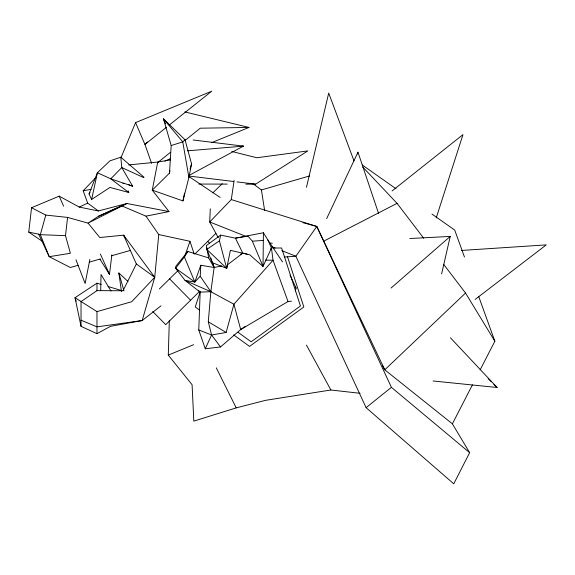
<?xml version="1.0" encoding="UTF-8"?>
<svg xmlns="http://www.w3.org/2000/svg" width="575" height="575" viewBox="0 0 575 575"><rect width="100%" height="100%" fill="white"/><g stroke="black" fill="none" stroke-linecap="round" stroke-linejoin="round"><path stroke-width="0.86" d="M160.942 305.857L142.176 320.541L110.465 326.327L96.974 333.687L81.032 326.327L81.032 301.595L96.974 290.641L123.007 290.749L136.361 263.99L123.611 235.168L99.784 237.518L88.076 223.114L67.584 217.415L45.777 215.086L31.56 207.726L28.75 232.127L42.076 241.148M96.974 333.687L96.974 311.614L75.038 297.692L96.974 283.18L101.25 284.467M100.711 290.31L101.028 274.512L111.011 291.043M263.422 232.767L263.012 266.462L249.809 254.826L230.41 250.333L226.694 268.331L212.268 262.66L206.813 249.399L206.504 245.446L220.627 235.103L235.419 238.158L247.969 236.124L252.368 241.184L263.012 266.462L271.45 248.069L267.928 240.062L263.422 232.767L235.419 238.158L242.801 253.137L247.121 254.15M360.022 393.3L330.877 389.994L265.6 400.329L236.217 407.883L193.825 421.116L192.086 384.725L168.288 355.113L169.338 320.246M245.532 326.233L240.695 329.576L220.527 346.948L205.268 348.788L198.77 329.964L200.165 292.143L198.339 290.202M210.285 208.783L209.717 221.979L218.27 237.741M291.482 301.178L288.018 301.523L240.695 329.576L233.91 304.225L210.845 291.697L200.208 276.259L200.804 265.255L214.144 267.49L221.706 265.945M169 211.578L126.91 203.5L88.076 223.114L98.332 216.344L121.612 205.821L145.993 216.15L169 211.578L152.267 190.145L169.488 173.125L171.192 145.547L163.458 118.817L185.021 139.761L191.561 163.889L188.902 177.388L182.951 200.912L152.267 190.145L157.722 162.049L170.444 159.907M220.527 346.948L211.578 334.988L208.294 321.784L210.845 291.697L214.144 267.49L210.917 258.161M81.032 320.196L96.974 326.852L142.176 320.541L154.732 277.294L158.75 234.564L145.993 216.15M28.75 232.127L38.676 234.169L49.213 256.68L70.387 253.266L65.493 235.664L67.584 217.415M99.993 259.203L109.473 274.376L111.873 254.84M290.037 275.109L296.089 288.089L295.342 290.936M246.165 236.469L209.717 221.979L231.301 199.575L234.126 180.399M357.672 153.971L357.966 152.202L378.544 213.339M89.88 259.382L85.136 283.497L75.958 259.756M169.488 173.125L169.984 170.595M182.951 200.912L184.539 193.164M219.427 240.832L206.813 249.399L226.694 268.331L219.427 240.832L220.627 235.103M128.167 190.835L128.786 192.496L109.954 187.443L91.648 199.453L97.412 172.723L109.933 160.856L120.815 157.198L144.016 177.237M441.636 273.851L450.225 236.433L409.86 238.517M306.475 187.285L328.706 93.078L354.006 160.892M226.694 268.331L227.578 264.737L242.801 253.137L240.415 254.337M198.77 329.964L211.578 334.988L226.133 332.465L233.91 304.225L273.039 260.245L271.45 248.069L270.358 249.485M45.777 215.086L40.343 234.672L49.213 256.68L70.33 267.512L78.063 265.312M190.059 169.057L191.561 163.889M436.195 218.011L462.961 134.629L392.085 190.936M200.229 291.654L195.248 306.971L199.597 310.126M184.676 256.507L189.966 241.292L158.75 234.564M212.268 262.66L214.144 267.49L208.632 257.909L187.838 251.469L175.849 266.218L175.634 268.281L185.049 280.435L194.832 282.016L200.804 265.255M91.648 199.453L89.046 193.933L97.412 172.723L110.767 178.832L132.638 186.207L121.778 167.555L120.815 157.198M120.987 157.73L135.563 122.619L211.758 91.181L169.294 125.027M205.268 348.788L211.578 334.988M326.65 218.637L357.966 152.202M382.612 365.901L384.768 369.818L452.388 423.825L469.646 452.683L453.761 483.819L366.103 407.668L295.866 256.22L281.786 250.621M452.388 423.825L472.398 384.912M480.154 369.826L494.859 341.234L478.745 296.614M200.208 276.259L194.832 282.016L175.634 268.281L184.388 256.953L187.838 251.469M89.046 193.933L89.995 192.431M231.301 199.575L316.796 226.442L295.866 256.22L284.258 257.003M124.969 237.497L123.611 235.168L154.732 277.294L131.704 301.724L96.974 311.614M98.332 216.344L126.91 203.5L98.354 210.953L87.666 203.126L83.181 190.771L96.032 177.388M159.397 288.887L177.869 270.746M195.026 253.891L215.956 233.321M199.482 291.475L165.708 324.667L152.742 311.478M212.779 192.862L222.266 183.677M443.807 264.565L465.549 293.034L384.768 369.818L316.796 226.442L302.953 222.662M147.516 142.011L144.929 144.454L151.613 163.343M185.021 139.761L182.764 141.888L171.192 145.547M391.072 288.032L450.225 236.433M157.658 162.675L170.214 152.497M184.862 140.631L200.215 128.196L248.975 127.442L211.65 142.643M366.103 407.668L391.402 387.342L316.796 226.442M166.513 127.247L144.929 144.454L135.563 122.619M475.144 299.438L546.25 244.878L461.545 250.448M245.863 184.144L255.623 184.165L307.833 150.902L256.845 157.758L231.768 151.441M188.852 175.519L243.433 146.129L193.121 139.991M323.258 241.407L397.059 203.356L423.696 238.23M31.56 207.726L59.189 196.147L79.271 207.079L87.666 203.126M164.896 161.115L170.559 158.542M168.288 355.113L193.66 344.677M252.799 183.576L261.424 189.958L309.659 175.921M89.24 262.135L100.409 258.951M111.586 255.774L130.489 250.391M83.181 190.771L91.116 189.34M122.863 183.619L124.624 183.303M241.68 146.359L243.433 146.129L187.529 150.822M128.692 164.924L157.722 162.049M252.368 241.184L263.58 240.4M269.675 243.153L272.356 243.153M272.658 248.005L281.621 248.005L300.452 305.972L251.146 341.794L238.093 332.314M198.849 184.05L227.233 184.108M265.535 260.137L273.039 260.245L288.018 301.523M65.493 235.664L40.343 234.672L38.676 234.169M433.09 380.981L497.109 387.493L450.419 337.777M188.952 176.051L233.4 181.463M236.95 181.894L255.623 184.165M79.271 207.079L98.354 210.953M184.848 111.931L248.975 127.442M108.1 286.515L121.792 290.619M128.62 184.625L132.638 186.207M271.846 246.675L275.159 247.99M143.721 177.632L121.778 167.555L110.767 178.832L128.786 192.496M208.294 321.784L226.133 332.465M188.808 176.446L220.16 197.448M362.286 164.989L396.038 188.765M431.99 214.087L454.739 230.108L464.463 257.047M136.361 263.99L154.732 277.294M233.615 334.844L249.543 346.416L303.83 306.971L287.514 256.766M391.402 387.342L469.646 452.683M121.462 291.568L118.853 272.967L128.009 281.506M488.161 378.666L491.359 381.822M493.911 384.344L497.109 387.493M207.733 241.399L209.58 243.29M169.603 278.861L190.591 300.215M362.782 167.073L397.059 203.356M295.471 287.198L296.089 288.089M267.928 240.062L282.533 261.912M465.549 293.034L494.859 341.234M306.446 345.079L330.877 389.994M216.308 367.878L236.217 407.883M100.417 254.092L109.473 274.376M59.189 196.147L63.609 206.166M184.388 256.953L194.832 282.016M165.456 123.74L163.458 118.817L182.764 141.888L188.902 177.388M189.966 241.292L194.192 254.078M76.13 301.113L75.038 297.692L81.032 326.327M118.853 272.967L123.977 290.9M206.928 247.94L208.632 257.909M261.424 189.958L264.622 210.536M96.974 283.18L96.974 290.641M210.845 291.697L200.165 292.143L185.049 280.435L210.845 291.697"/></g></svg>
